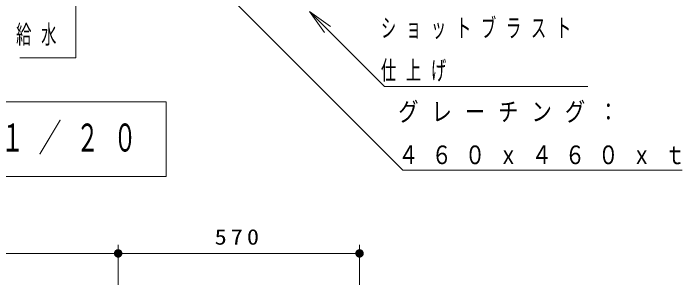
# Model space of a CAD drawing. Units: millimetres on the paper, scale 1:20. Extents: x -385 to 0, y -5 to 267.
# Drawn here: x -306 to -226.9, y 175.1 to 206.3 of the extents above; entities that cross this region are included whole.
import ezdxf

# ---------------------------------------------------------------- set-up
doc = ezdxf.new("R2010")
doc.units = ezdxf.units.MM
doc.layers.add('LY_1', color=2, linetype='Continuous', lineweight=13)
doc.styles.add('ＭＳ ゴシック', font='')
doc.styles.get('ＭＳ ゴシック').set_extended_font_data('MS Gothic')

# ---------------------------------------------------------------- blocks, each defined once
blk = doc.blocks.new('filled_dot')
at = {"color": 0, "linetype": 'Continuous', "lineweight": -2, "const_width": 1.25}
blk.add_lwpolyline([(-0.625, 0, 1), (0.625, 0, 1)], format="xyb", close=True, dxfattribs=at)

msp = doc.modelspace()

# ---------------------------------------------------------------- linework, layer by layer
at = {"layer": 'LY_1', "color": 7}
for p, q in [((-269.316, 204.019), (-271.084, 206.494)), ((-271.084, 206.494), (-268.609, 204.726)), ((-271.084, 206.494), (-268.963, 204.373)), ((-288.026, 195.829), (-335.826, 195.829)), ((-288.026, 187.029), (-288.026, 195.829)), ((-335.826, 187.029), (-288.026, 187.029)), ((-293.676, 161.465), (-293.676, 178.965)), ((-293.676, 161.465), (-293.676, 178.965)), ((-265.176, 122.965), (-265.176, 178.965)), ((-358.676, 177.965), (-293.676, 177.965)), ((-293.676, 177.965), (-265.176, 177.965))]:
    msp.add_line(p, q, dxfattribs=at)
for points in [[(-298.676, 212.744), (-298.676, 201.01), (-305.304, 201.01)], [(-282.551, 210.244), (-260.076, 187.769), (-227.076, 187.769)], [(-271.084, 206.494), (-262.23, 197.639), (-238.23, 197.639)]]:
    msp.add_lwpolyline(points, dxfattribs=at)

# ---------------------------------------------------------------- block references
at = {"layer": 'LY_1', "color": 7, "xscale": 0.4, "yscale": 0.4, "rotation": 180}
for p in [(-293.676, 177.965), (-265.176, 177.965)]:
    msp.add_blockref('filled_dot', p, dxfattribs=at)
at = {"layer": 'LY_1', "color": 7, "xscale": 0.4, "yscale": 0.4}
msp.add_blockref('filled_dot', (-293.676, 177.965), dxfattribs=at)

# ---------------------------------------------------------------- texts
at = {"layer": 'LY_1', "color": 7, "style": 'ＭＳ ゴシック'}
for s, insert, char_height, attachment_point in [('\\T1.64;\\W0.6;ショットブラスト', (-262.646, 204.439), 2.199, 4), ('\\T1.64;\\W0.6;給水', (-305.72, 203.66), 2.199, 4), ('\\T1.64;\\W0.6;仕上げ\u3000\u3000\u3000\u3000\u3000', (-262.646, 199.439), 2.199, 4), ('\\T1.64;\\W0.8;グレーチング：', (-260.609, 194.569), 2.199, 4), ('\\T1.64;\\W0.6;平面図\u3000Ｓ＝１／２０', (-311.926, 191.429), 3.299, 5), ('\\T1.64;\\W0.8;４６０ｘ４６０ｘｔ１９', (-260.609, 189.569), 2.199, 4), ('\\T1.33;\\W1.15;570', (-279.426, 178.965), 1.833, 8)]:
    msp.add_mtext(s, dxfattribs=dict(at, insert=insert, char_height=char_height, attachment_point=attachment_point))

doc.saveas('drawing.dxf')
